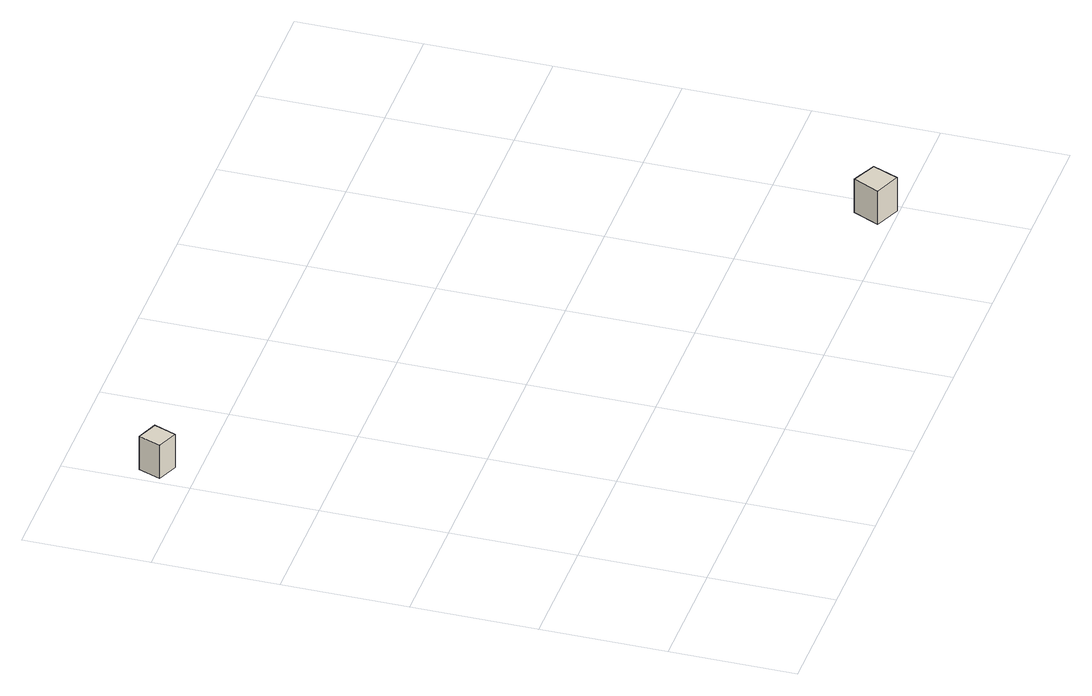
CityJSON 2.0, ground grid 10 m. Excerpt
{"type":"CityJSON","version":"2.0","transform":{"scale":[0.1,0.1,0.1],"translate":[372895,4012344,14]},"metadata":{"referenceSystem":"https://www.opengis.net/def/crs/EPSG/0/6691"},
"CityObjects":{
"building1":{"type":"Building","attributes":{"枝番":1,"利根川水系渡良瀬川洪水浸水想定区域（計画規模）.規模":"L1","利根川水系渡良瀬川洪水浸水想定区域（計画規模）.浸水ランク":"2","利根川水系渡良瀬川洪水浸水想定区域（計画規模）.浸水深":2.04,"利根川水系渡良瀬川洪水浸水想定区域（計画規模）.継続時間":68.8,"利根川水系渡良瀬川洪水浸水想定区域（想定最大規模）.規模":"L2","利根川水系渡良瀬川洪水浸水想定区域（想定最大規模）.浸水ランク":"3","利根川水系渡良瀬川洪水浸水想定区域（想定最大規模）.浸水深":3.36,"利根川水系渡良瀬川洪水浸水想定区域（想定最大規模）.継続時間":281.1,"利根川水系矢場川洪水浸水想定区域（想定最大規模）.規模":"L2","利根川水系矢場川洪水浸水想定区域（想定最大規模）.浸水ランク":"2","利根川水系矢場川洪水浸水想定区域（想定最大規模）.浸水深":0.77,"利根川水系矢場川洪水浸水想定区域（想定最大規模）.継続時間":9.5,"利根川水系多々良川洪水浸水想定区域（想定最大規模）.規模":"L2","利根川水系多々良川洪水浸水想定区域（想定最大規模）.浸水ランク":"1","利根川水系多々良川洪水浸水想定区域（想定最大規模）.浸水深":0.48,"利根川水系利根川洪水浸水想定区域（計画規模）.規模":"L1","利根川水系利根川洪水浸水想定区域（計画規模）.浸水ランク":"3","利根川水系利根川洪水浸水想定区域（計画規模）.浸水深":4.3,"利根川水系利根川洪水浸水想定区域（想定最大規模）.規模":"L2","利根川水系利根川洪水浸水想定区域（想定最大規模）.浸水ランク":"4","利根川水系利根川洪水浸水想定区域（想定最大規模）.浸水深":6.53,"BuildingDetails.prefecture":"10","BuildingDetails.city":"10207"},"geometry":[{"type":"Solid","lod":"1","boundaries":[[[[0,1,2,3]],[[2,4,5,3]],[[1,6,4,2]],[[0,7,6,1]],[[3,5,7,0]],[[4,6,7,5]]]]}]},
"building2":{"type":"Building","attributes":{"枝番":1,"利根川水系渡良瀬川洪水浸水想定区域（計画規模）.規模":"L1","利根川水系渡良瀬川洪水浸水想定区域（計画規模）.浸水ランク":"2","利根川水系渡良瀬川洪水浸水想定区域（計画規模）.浸水深":2.41,"利根川水系渡良瀬川洪水浸水想定区域（計画規模）.継続時間":76.9,"利根川水系渡良瀬川洪水浸水想定区域（想定最大規模）.規模":"L2","利根川水系渡良瀬川洪水浸水想定区域（想定最大規模）.浸水ランク":"3","利根川水系渡良瀬川洪水浸水想定区域（想定最大規模）.浸水深":3.77,"利根川水系渡良瀬川洪水浸水想定区域（想定最大規模）.継続時間":291.4,"利根川水系矢場川洪水浸水想定区域（想定最大規模）.規模":"L2","利根川水系矢場川洪水浸水想定区域（想定最大規模）.浸水ランク":"2","利根川水系矢場川洪水浸水想定区域（想定最大規模）.浸水深":1.16,"利根川水系矢場川洪水浸水想定区域（想定最大規模）.継続時間":20.6,"利根川水系多々良川洪水浸水想定区域（想定最大規模）.規模":"L2","利根川水系多々良川洪水浸水想定区域（想定最大規模）.浸水ランク":"2","利根川水系多々良川洪水浸水想定区域（想定最大規模）.浸水深":0.88,"利根川水系多々良川洪水浸水想定区域（想定最大規模）.継続時間":14.1,"利根川水系利根川洪水浸水想定区域（計画規模）.規模":"L1","利根川水系利根川洪水浸水想定区域（計画規模）.浸水ランク":"3","利根川水系利根川洪水浸水想定区域（計画規模）.浸水深":4.7,"利根川水系利根川洪水浸水想定区域（想定最大規模）.規模":"L2","利根川水系利根川洪水浸水想定区域（想定最大規模）.浸水ランク":"4","利根川水系利根川洪水浸水想定区域（想定最大規模）.浸水深":6.93,"BuildingDetails.prefecture":"10","BuildingDetails.city":"10207"},"geometry":[{"type":"Solid","lod":"1","boundaries":[[[[8,9,10,11]],[[10,12,13,11]],[[9,14,12,10]],[[8,15,14,9]],[[11,13,15,8]],[[12,14,15,13]]]]}]}
},
"vertices":[
[2,424,8],[9,442,8],[26,435,8],[19,417,8],[26,435,38],[19,417,38],[9,442,38],[2,424,38],
[474,11,5],[484,32,5],[504,23,5],[495,2,5],[504,23,35],[495,2,35],[484,32,35],[474,11,35]
]}
